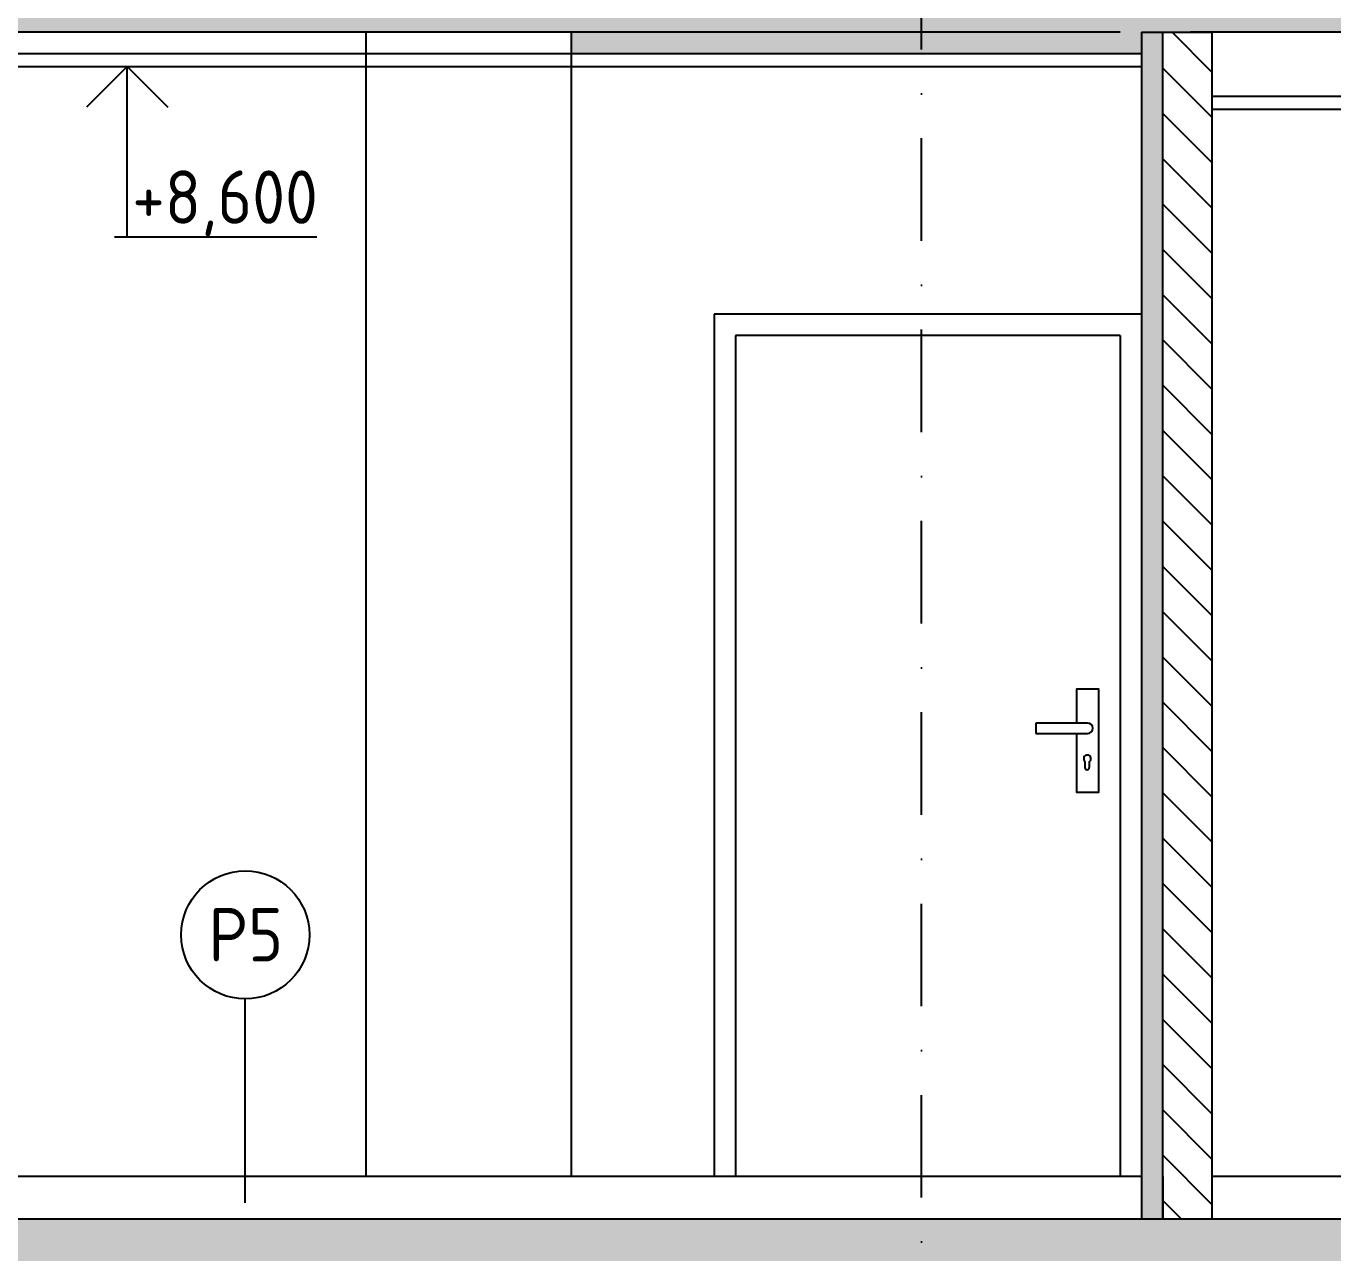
# Model space of a CAD drawing. Extents: x 3792242 to 5145247, y -1546315 to -1031918.
# Drawn here: x 3798810 to 3801868, y -1529822 to -1526950 of the extents above; entities that cross this region are included whole.
import ezdxf

# ---------------------------------------------------------------- set-up
doc = ezdxf.new("R2010")
doc.units = 0
doc.header["$MEASUREMENT"] = 0
doc.linetypes.add('BODKOCIARKOVANA_3', pattern=[5.6, 3, -1.3, 0, -1.3])
for name, color, linetype in [('DVERE', 45, 'CONTINUOUS'), ('MÚRY', 1, 'CONTINUOUS'), ('OKNÁ', 143, 'CONTINUOUS'), ('osi', 253, 'CONTINUOUS'), ('POZEMOK', 7, 'CONTINUOUS'), ('TENKÁ', 7, 'CONTINUOUS'), ('ŠRAFY', 82, 'CONTINUOUS'), ('šrafy-múry', 8, 'CONTINUOUS')]:
    doc.layers.add(name, color=color, linetype=linetype)
doc.styles.add('STYLE1', font='isocp.shx')
pattern_1 = [(45, (-139994.81, -26883.5), (53.0330086, 194.4543648), [250, -50, 0, -50])]

msp = doc.modelspace()

# ---------------------------------------------------------------- hatches: boundary and pattern name
at = {"layer": 'ŠRAFY'}
h = msp.add_hatch(dxfattribs=at)
h.set_pattern_fill('DOTS', color=256, scale=250, angle=90)
h.set_pattern_definition([(90, (-139693.807, 9e-10), (-15.625, 7.8125), [0, -15.625])])
h.paths.add_polyline_path([(3801470.193, -1529743.77), (3801470.193, -1526963.77), (3801420.193, -1526963.77), (3801420.193, -1529643.77), (3801420.193, -1529743.77)])
at = {"layer": 'ŠRAFY', "ltscale": 0.25}
h = msp.add_hatch(dxfattribs=at)
h.set_pattern_fill('ANSI31', color=256, scale=600, angle=90, style=0)
h.set_pattern_definition([(135, (-3044606.99, 222662.926), (-53.0330086, -53.0330086), [])])
h.paths.add_polyline_path([(3801470.193, -1529743.77), (3801470.193, -1529643.77), (3801470.193, -1526963.77), (3801585.193, -1526963.77), (3801585.193, -1529643.77), (3801585.193, -1529743.77)])
at = {"layer": 'šrafy-múry'}
h = msp.add_hatch(dxfattribs=at)
h.set_pattern_fill('ANSI36', color=253, scale=800)
h.set_pattern_definition(pattern_1)
h.paths.add_polyline_path([(3801420.193, -1527013.77), (3801420.193, -1526963.77), (3801535.193, -1526963.77), (3801585.193, -1526963.77), (3803835.193, -1526963.77), (3803950.193, -1526963.77), (3804950.193, -1526963.77), (3805065.193, -1526963.77), (3809340.193, -1526963.77), (3809340.193, -1527213.77), (3809680.193, -1527213.77), (3809680.193, -1525793.77), (3809520.193, -1525793.77), (3809520.193, -1526743.77), (3796240.193, -1526743.77), (3796240.193, -1525793.77), (3796080.193, -1525793.77), (3796080.193, -1527383.77), (3796420.193, -1527383.77), (3796420.193, -1527013.77), (3796420.193, -1526963.77), (3800085.193, -1526963.77), (3800085.193, -1527013.77)])
h.paths.add_polyline_path([(3797085.193, -1526935.299), (3797085.193, -1526647.701), (3797335.193, -1526647.701), (3797335.193, -1526935.299)], flags=24)
h.paths.add_polyline_path([(3808246.193, -1527070.799), (3808246.193, -1526783.201), (3808496.193, -1526783.201), (3808496.193, -1527070.799)], flags=24)
h.paths.add_polyline_path([(3808601.193, -1526941.799), (3808601.193, -1526654.201), (3808851.193, -1526654.201), (3808851.193, -1526941.799)], flags=24)
h = msp.add_hatch(dxfattribs=at)
h.set_pattern_fill('ANSI36', color=253, scale=800)
h.set_pattern_definition(pattern_1)
h.paths.add_polyline_path([(3796080.193, -1530213.77), (3796420.193, -1530213.77), (3796420.193, -1529963.77), (3801370.193, -1529963.77), (3801535.193, -1529963.77), (3803835.193, -1529963.77), (3803950.193, -1529963.77), (3804950.193, -1529963.77), (3805065.193, -1529963.77), (3809340.193, -1529963.77), (3809340.193, -1530213.77), (3809680.193, -1530213.77), (3809680.193, -1529743.77), (3796080.193, -1529743.77)])

# ---------------------------------------------------------------- linework, layer by layer
at = {"layer": 'DVERE', "ltscale": 0.25}
for p, q in [((3800420.193, -1527623.77), (3800420.193, -1529643.77)), ((3801420.193, -1527623.77), (3800420.193, -1527623.77)), ((3800470.193, -1527673.77), (3800470.193, -1529643.77)), ((3801370.193, -1527673.77), (3800470.193, -1527673.77)), ((3801370.193, -1527673.77), (3801370.193, -1529643.77))]:
    msp.add_line(p, q, dxfattribs=at)
at = {"layer": 'MÚRY'}
for p, q in [((3801370.193, -1526963.77), (3796420.193, -1526963.77)), ((3801420.193, -1526963.77), (3801420.193, -1529643.77)), ((3803835.193, -1526963.77), (3801535.193, -1526963.77)), ((3801585.193, -1526963.77), (3801585.193, -1529643.77)), ((3801420.193, -1529643.77), (3796420.193, -1529643.77)), ((3803835.193, -1529643.77), (3801585.193, -1529643.77))]:
    msp.add_line(p, q, dxfattribs=at)
at = {"layer": 'OKNÁ', "ltscale": 0.25}
msp.add_line((3799322.693, -1529705.338), (3799322.693, -1529227.662), dxfattribs=at)
msp.add_circle((3799322.693, -1529077.662), 150, dxfattribs=at)
at = {"layer": 'osi', "linetype": 'BODKOCIARKOVANA_3', "ltscale": 80}
msp.add_line((3800905.193, -1542239.5), (3800905.193, -1519829.5), dxfattribs=at)
at = {"layer": 'POZEMOK', "color": 8}
for p, q in [((3801294.193, -1528581.52), (3801173.193, -1528581.52)), ((3801173.193, -1528581.52), (3801173.193, -1528606.02)), ((3801173.193, -1528606.02), (3801294.193, -1528606.02)), ((3801288.193, -1528671.501), (3801288.193, -1528686.02)), ((3801298.193, -1528672.231), (3801298.193, -1528686.02))]:
    msp.add_line(p, q, dxfattribs=at)
msp.add_lwpolyline([(3801269.193, -1528581.52), (3801269.193, -1528501.52), (3801320.193, -1528501.52), (3801320.193, -1528744.52), (3801269.193, -1528744.52), (3801269.193, -1528606.02)], dxfattribs=at)
for centre, radius, start, end in [((3801294.193, -1528593.77), 12.25, 270, 90), ((3801293.693, -1528665.02), 8.5, 301.965719, 229.679785), ((3801293.193, -1528686.02), 5, 180, 0)]:
    msp.add_arc(centre, radius, start, end, dxfattribs=at)
at = {"layer": 'TENKÁ'}
for p, q in [((3799605.193, -1526963.77), (3799605.193, -1529643.77)), ((3800085.193, -1526963.77), (3800085.193, -1529643.77)), ((3801420.193, -1526963.77), (3801585.193, -1526963.77)), ((3801470.193, -1529743.77), (3801470.193, -1526963.77)), ((3796420.193, -1527013.77), (3801420.193, -1527013.77)), ((3796420.193, -1527043.77), (3801420.193, -1527043.77)), ((3801585.193, -1527113.77), (3803835.193, -1527113.77)), ((3801585.193, -1527143.77), (3803835.193, -1527143.77)), ((3801420.193, -1529643.77), (3801420.193, -1529743.77)), ((3801470.193, -1529643.77), (3801470.193, -1529743.77)), ((3801585.193, -1529643.77), (3801585.193, -1529743.77)), ((3809720.193, -1529743.77), (3796040.193, -1529743.77))]:
    msp.add_line(p, q, dxfattribs=at)
at = {"layer": 'TENKÁ', "linetype": 'ByBlock', "ltscale": 0.25}
for p, q in [((3799046.152, -1527043.77), (3798950.693, -1527139.23)), ((3799046.152, -1527043.77), (3799141.612, -1527139.23)), ((3799046.152, -1527443.77), (3799046.152, -1527043.77)), ((3799490.457, -1527443.77), (3799016.559, -1527443.77))]:
    msp.add_line(p, q, dxfattribs=at)

# ---------------------------------------------------------------- texts
at = {"layer": 'TENKÁ', "ltscale": 0.25, "style": 'STYLE1'}
for s, p in [('+8,600', (3799057.995, -1527412.444)), ('P5', (3799236.888, -1529139.84))]:
    msp.add_text(s, height=125, dxfattribs=at).set_placement(p)

doc.saveas('drawing.dxf')
